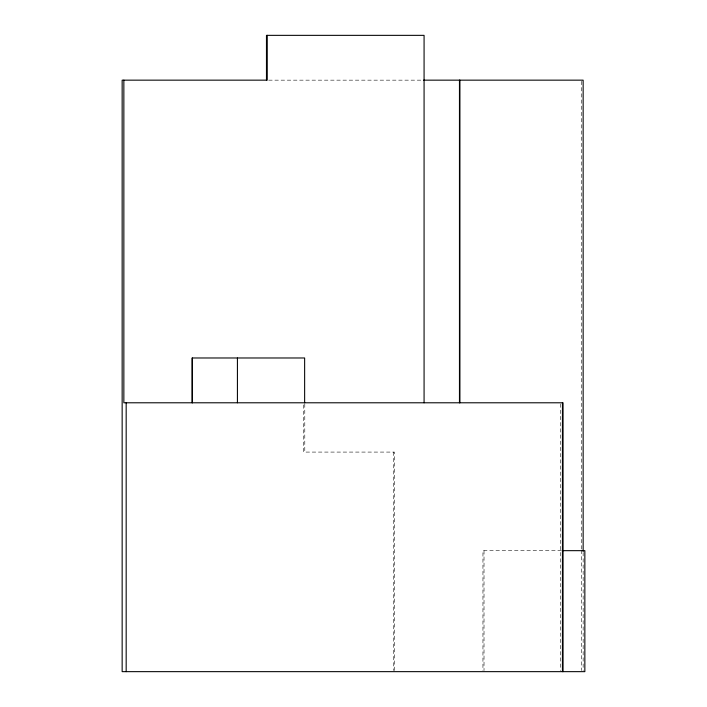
<?xml version="1.0" encoding="UTF-8"?>
<svg xmlns="http://www.w3.org/2000/svg" width="707" height="707" viewBox="0 0 707 707"><rect width="100%" height="100%" fill="white"/><g stroke="black" fill="none" stroke-linecap="round" stroke-linejoin="round"><path stroke-width="0.53" stroke-dasharray="3.54 2.65" d="M268.678 80.156L422.459 80.156M561.358 550.665L482.943 550.665L482.943 670.554M583.142 552.467L583.142 670.545M581.446 81.261L581.446 549.162M581.446 550.258L581.446 670.545M560.739 403.891L560.739 670.545M484.021 550.665L484.021 670.554M394.409 670.545L394.409 452.082L303.71 452.082L303.71 403.883M393.322 452.082L393.322 670.545M304.788 403.883L304.788 452.082"/><path stroke-width="1.06" d="M423.564 80.156L583.142 80.156L583.142 551.363M562.427 550.665L584.848 550.665L584.848 671.65L122.152 671.65L122.152 80.156L267.246 80.156L267.246 35.35M563.055 671.65L563.055 402.787L123.858 402.787L123.858 80.156M562.445 402.787L562.445 671.65M459.921 80.156L459.921 402.787M459.462 80.156L459.462 402.787M424.076 402.787L424.076 35.35L266.468 35.35L266.468 80.156M304.637 402.787L304.637 357.981L192.154 357.981L192.154 402.787M237.419 357.981L237.419 402.787M192.304 357.981L192.304 402.787M126.173 402.787L126.173 671.65"/></g></svg>
